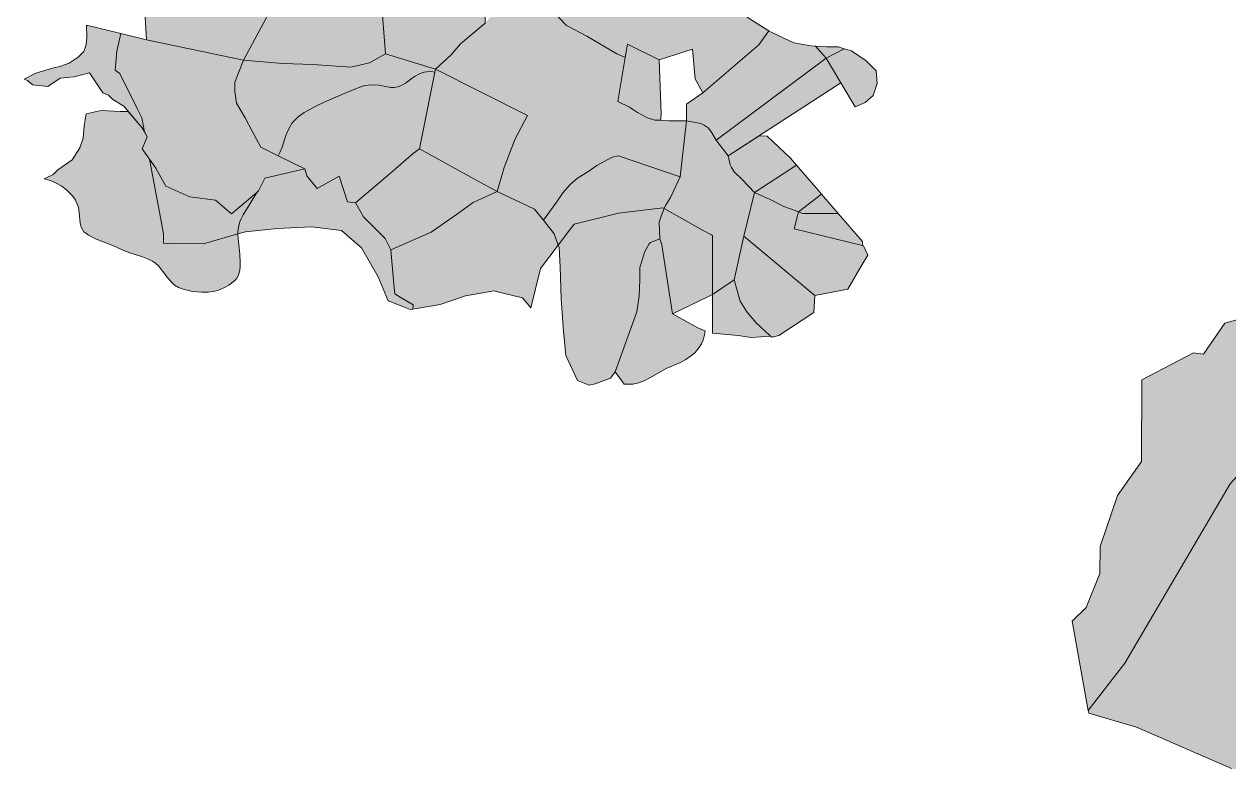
# Model space of a CAD drawing. Header units: metres. Extents: x 541853 to 549675, y 1832829 to 1845715.
# Drawn here: x 546529 to 547910, y 1837192 to 1838062 of the extents above; entities that cross this region are included whole.
import ezdxf

# ---------------------------------------------------------------- set-up
doc = ezdxf.new("R2010")
doc.units = ezdxf.units.M
doc.header["$MEASUREMENT"] = 0
doc.layers.add('1', color=7, linetype='Continuous', lineweight=0)

msp = doc.modelspace()

# ---------------------------------------------------------------- hatches: boundary and pattern name
at = {"layer": '1', "linetype": 'Continuous', "lineweight": 0}
for color, points in [(31, [(546780.21, 1838020.5), (546669, 1838044.005), (546665.94, 1838096.025), (546672.15, 1838102.37), (546702.57, 1838129.415), (546703.26, 1838130.045), (546729.57, 1838147.805), (546732.39, 1838149.71), (546769.29, 1838173.245), (546798.36, 1838186.835), (546833.22, 1838198.295), (546875.76, 1838205.555), (546892.05, 1838212.575), (546912, 1838176.995), (546869.82, 1838167.665), (546838.71, 1838152.05), (546819.09, 1838093.1)]), (43, [(547307.01, 1837983), (547298.01, 1837999.005), (547295.01, 1838032.995), (547257, 1838020.995), (547220.49, 1838039.025), (547217.91, 1838023.665), (547208.37, 1838027.97), (547173.78, 1838048.13), (547150.71, 1838060.325), (547123.89, 1838088.285), (547100.91, 1838114.31), (547097.1, 1838123.28), (547100.97, 1838128.665), (547115.43, 1838153.505), (547125.78, 1838173.53), (547128.99, 1838188.995), (547135.56, 1838189.265), (547138.92, 1838186.34), (547163.19, 1838168.7), (547169.97, 1838163.21), (547178.64, 1838155.605), (547183.92, 1838151.6), (547188.03, 1838148.975), (547192.44, 1838146.89), (547196.01, 1838145.735), (547201.35, 1838144.85), (547203.54, 1838144.715), (547210.56, 1838145.21), (547216.17, 1838146.665), (547219.98, 1838148.285), (547223.04, 1838150.04), (547225.41, 1838151.795), (547232.88, 1838158.86), (547237.35, 1838162.49), (547237.59, 1838156.865), (547251.93, 1838142.285), (547265.49, 1838128.035), (547274.28, 1838108.19), (547328.1, 1838087.01), (547328.61, 1838086.575), (547331.67, 1838083.38), (547333.35, 1838080.905), (547334.25, 1838078.355), (547346.46, 1838076.675), (547357.83, 1838069.835), (547370.34, 1838061.885), (547382.73, 1838054.01), (547371, 1838038.005)]), (43, [(546903.18, 1838012.475), (546859.95, 1838015.58), (546825.27, 1838016.645), (546780.21, 1838020.5), (546819.09, 1838093.1), (546838.71, 1838152.05), (546869.82, 1838167.665), (546912, 1838176.995), (546936.99, 1838107.005), (546942.99, 1838028), (546924.6, 1838017.695)]), (43, [(547000.44, 1838010.345), (546942.99, 1838028), (546936.99, 1838107.005), (547001.94, 1838131.05), (547014.96, 1838125.695), (547056.78, 1838124.36), (547057.17, 1838063.145), (547029.18, 1838039.175), (547018.29, 1838026.875)]), (43, [(547124.19, 1837837.095), (547113.99, 1837849.995), (547071, 1837870.005), (547079.07, 1837897.485), (547085.19, 1837913.565), (547091.73, 1837930.365), (547106.01, 1837957.005), (547000.44, 1838010.345), (547018.29, 1838026.875), (547029.18, 1838039.175), (547057.17, 1838063.145), (547062.6, 1838069.265), (547079.58, 1838098.98), (547097.1, 1838123.28), (547100.91, 1838114.31), (547123.89, 1838088.285), (547150.71, 1838060.325), (547173.78, 1838048.13), (547208.37, 1838027.97), (547217.91, 1838023.665), (547209.48, 1837973.355), (547222.65, 1837966.59), (547231.89, 1837960.695), (547243.41, 1837954.545), (547251.9, 1837951.86), (547258.53, 1837951.965), (547268.01, 1837951.005), (547287.99, 1837951.005), (547281, 1837887), (547210.08, 1837911.09), (547202.97, 1837909.38), (547185.3, 1837899.975), (547175.07, 1837892.565), (547163.1, 1837885.44), (547154.85, 1837878.045), (547146.3, 1837868.625), (547140.33, 1837859.52)]), (43, [(546666.69, 1837938.435), (546664.08, 1837943.085), (546643.08, 1837967.745), (546630.48, 1837975.605), (546625.53, 1837980.57), (546619.05, 1837983.255), (546603.9, 1838006.175), (546586.2, 1838001.54), (546570.21, 1838000.025), (546555.78, 1837990.23), (546538.23, 1837992.27), (546532.53, 1837997.31), (546528.75, 1837998.645), (546542.16, 1838005.53), (546561.21, 1838011.23), (546570.87, 1838013.81), (546580.44, 1838017.125), (546590.88, 1838024.04), (546597.12, 1838030.655), (546598.29, 1838033.775), (546600.09, 1838038.545), (546600.57, 1838047.08), (546600.12, 1838060.655), (546639.63, 1838051.115), (546635.01, 1838030.865), (546633.21, 1838008.98), (546638.4, 1838005.395), (546658.77, 1837964.385), (546663.69, 1837954.515)]), (43, [(547322.01, 1837929), (547316.13, 1837939.065), (547313.16, 1837943.025), (547308.24, 1837945.995), (547304.76, 1837947.975), (547287.99, 1837951.005), (547287.99, 1837969.995), (547307.01, 1837983), (547371, 1838038.005), (547382.73, 1838054.01), (547382.85, 1838053.935), (547399.89, 1838045.97), (547411.26, 1838040.285), (547430.61, 1838036.865), (547436.13, 1838036.535), (547448.16, 1838022.765)]), (53, [(547251.9, 1837951.86), (547243.41, 1837954.545), (547231.89, 1837960.695), (547222.65, 1837966.59), (547209.48, 1837973.355), (547217.91, 1838023.665), (547220.49, 1838039.025), (547257, 1838020.995), (547259.01, 1837959), (547258.56, 1837953.57), (547258.53, 1837951.965)]), (43, [(547448.16, 1838022.765), (547436.13, 1838036.535), (547448.79, 1838035.74), (547462.44, 1838035.74), (547468.89, 1838033.745)]), (53, [(546819.93, 1837911.135), (546800.19, 1837920.795), (546790.2, 1837939.215), (546782.31, 1837954.485), (546772.32, 1837971.33), (546770.19, 1837984.485), (546770.19, 1837995.555), (546780.21, 1838020.5), (546825.27, 1838016.645), (546859.95, 1838015.58), (546903.18, 1838012.475), (546924.6, 1838017.695), (546942.99, 1838028), (547000.44, 1838010.345), (546999.72, 1838006.835), (546995.37, 1838007.48), (546990.63, 1838007.375), (546987.48, 1838006.835), (546983.91, 1838005.725), (546981.42, 1838004.705), (546977.16, 1838002.425), (546973.62, 1838000.085), (546965.97, 1837994.385), (546962.7, 1837992.345), (546958.8, 1837990.575), (546955.14, 1837989.615), (546952.8, 1837989.33), (546949.02, 1837989.405), (546935.85, 1837991.91), (546929.37, 1837992.495), (546923.19, 1837992.12), (546919.32, 1837991.385), (546915.57, 1837990.29), (546895.62, 1837982.355), (546886.17, 1837978.365), (546872.67, 1837972.305), (546863.16, 1837967.715), (546856.32, 1837964.145), (546850.02, 1837960.53), (546843.12, 1837955.67), (546839.37, 1837952.355), (546837.09, 1837949.865), (546835.41, 1837947.555), (546833.28, 1837943.895), (546831.12, 1837939.575), (546828.93, 1837934.205), (546824.79, 1837920.915), (546822.09, 1837914.855)]), (43, [(547335.99, 1837911), (547322.01, 1837929), (547448.16, 1838022.765), (547465.11, 1837994.625)]), (43, [(547481.61, 1837967.22), (547465.11, 1837994.625), (547448.16, 1838022.765), (547468.89, 1838033.745), (547477.23, 1838031.195), (547494.27, 1838019.825), (547505.64, 1838008.455), (547506.78, 1837993.665), (547502.22, 1837980.03), (547493.13, 1837972.065)]), (53, [(546908.58, 1837857.135), (546899.55, 1837858.29), (546889.83, 1837887.48), (546864.87, 1837873.59), (546852.99, 1837887.945), (546850.71, 1837896.105), (546819.93, 1837911.135), (546822.09, 1837914.855), (546824.79, 1837920.915), (546828.93, 1837934.205), (546831.12, 1837939.575), (546833.28, 1837943.895), (546835.41, 1837947.555), (546837.09, 1837949.865), (546839.37, 1837952.355), (546843.12, 1837955.67), (546850.02, 1837960.53), (546856.32, 1837964.145), (546863.16, 1837967.715), (546872.67, 1837972.305), (546886.17, 1837978.365), (546895.62, 1837982.355), (546915.57, 1837990.29), (546919.32, 1837991.385), (546923.19, 1837992.12), (546929.37, 1837992.495), (546935.85, 1837991.91), (546949.02, 1837989.405), (546952.8, 1837989.33), (546955.14, 1837989.615), (546958.8, 1837990.575), (546962.7, 1837992.345), (546965.97, 1837994.385), (546973.62, 1838000.085), (546977.16, 1838002.425), (546981.42, 1838004.705), (546983.91, 1838005.725), (546987.48, 1838006.835), (546990.63, 1838007.375), (546995.37, 1838007.48), (546999.72, 1838006.835), (546982.11, 1837919.025), (546975.03, 1837914.15), (546948.9, 1837891.11)]), (53, [(547071, 1837870.005), (547048.5, 1837882.395), (546982.11, 1837919.025), (546999.72, 1838006.835), (547000.44, 1838010.345), (547106.01, 1837957.005), (547091.73, 1837930.365), (547085.19, 1837913.565), (547079.07, 1837897.485)]), (43, [(546648.18, 1837961.745), (546643.08, 1837967.745), (546648.21, 1837961.745)]), (43, [(546732.99, 1837754.715), (546726.87, 1837755.045), (546720.24, 1837755.945), (546715.8, 1837756.845), (546711.03, 1837758.15), (546705.72, 1837760.19), (546701.34, 1837762.8), (546697.8, 1837765.995), (546692.76, 1837771.785), (546682.68, 1837784.79), (546679.71, 1837787.595), (546675.78, 1837790.265), (546670.38, 1837792.935), (546664.53, 1837795.305), (546649.89, 1837799.925), (546643.89, 1837802.07), (546631.29, 1837807.815), (546610.47, 1837815.945), (546602.46, 1837819.995), (546599.34, 1837822.155), (546597.42, 1837824.03), (546595.59, 1837826.46), (546594.27, 1837829.13), (546593.19, 1837833.765), (546591.93, 1837846.005), (546590.94, 1837851.735), (546590.4, 1837853.805), (546587.76, 1837860.195), (546586.65, 1837861.965), (546583.08, 1837866.405), (546579, 1837870.545), (546575.34, 1837873.695), (546571.44, 1837876.5), (546566.37, 1837879.275), (546561.63, 1837881.375), (546557.31, 1837882.935), (546551.67, 1837884.435), (546562.08, 1837889.655), (546567.39, 1837894.935), (546583.92, 1837906.185), (546592.53, 1837920.075), (546596.49, 1837931.325), (546597.81, 1837945.215), (546599.79, 1837959.105), (546616.98, 1837963.065), (546638.82, 1837961.745), (546648.18, 1837961.745), (546664.08, 1837943.085), (546669.93, 1837932.645), (546668.46, 1837929.09), (546664.26, 1837918.965), (546679.65, 1837896.825), (546672.6, 1837906.95), (546686.25, 1837834.155), (546688.71, 1837821.015), (546688.68, 1837810.935), (546697.77, 1837810.335), (546734.46, 1837810.245), (546773.82, 1837821.405), (546774, 1837816.125), (546775.95, 1837798.2), (546776.55, 1837788.555), (546776.52, 1837784.505), (546776.04, 1837779.555), (546775.47, 1837776.96), (546774.24, 1837773.57), (546772.74, 1837770.9), (546770.76, 1837768.47), (546766.68, 1837764.93), (546763.35, 1837762.74), (546759.27, 1837760.445), (546754.47, 1837758.195), (546750.48, 1837756.755), (546745.56, 1837755.585), (546739.74, 1837754.895)]), (43, [(546669.93, 1837932.645), (546666.69, 1837938.42)]), (31, [(547317.96, 1837751.985), (547318.05, 1837782.45), (547318.08, 1837800.39), (547318.14, 1837819.5), (547316.79, 1837820.265), (547306.71, 1837825.875), (547262.52, 1837850.58), (547263.93, 1837854.03), (547269.87, 1837863.135), (547281, 1837887), (547287.99, 1837951.005), (547304.76, 1837947.975), (547308.24, 1837945.995), (547313.16, 1837943.025), (547316.13, 1837939.065), (547322.01, 1837929), (547335.99, 1837911), (547338.39, 1837900.71), (547339.62, 1837897.485), (547342.83, 1837892.79), (547352.01, 1837883.895), (547365.99, 1837869), (547353.99, 1837819.005), (547343.01, 1837768.995), (547317.99, 1837752)]), (43, [(547365.99, 1837869), (547352.01, 1837883.895), (547342.83, 1837892.79), (547339.62, 1837897.485), (547338.39, 1837900.71), (547335.99, 1837911), (547371.54, 1837934.01), (547380.54, 1837933.365), (547386.99, 1837927.335), (547407.45, 1837908.255), (547414.35, 1837900.26)]), (31, [(546949.11, 1837803.375), (546942.63, 1837816.365), (546917.88, 1837840.935), (546908.58, 1837857.135), (546948.9, 1837891.11), (546975.03, 1837914.15), (546982.11, 1837919.025), (547048.5, 1837882.395), (547071, 1837870.005), (547043.67, 1837857.645), (547024.38, 1837843.56), (546995.31, 1837823.655)]), (31, [(547141.14, 1837808.625), (547136.43, 1837821.555), (547124.19, 1837837.095), (547140.33, 1837859.52), (547146.3, 1837868.625), (547154.85, 1837878.045), (547163.1, 1837885.44), (547175.07, 1837892.565), (547185.3, 1837899.975), (547202.97, 1837909.38), (547210.08, 1837911.09), (547281, 1837887), (547269.87, 1837863.135), (547263.93, 1837854.03), (547262.52, 1837850.58), (547261.05, 1837851.405), (547210.14, 1837845.165), (547159.23, 1837832.595), (547154.22, 1837825.95)]), (43, [(546734.46, 1837810.245), (546697.77, 1837810.335), (546688.68, 1837810.935), (546688.71, 1837821.015), (546686.25, 1837834.155), (546672.6, 1837906.95), (546679.65, 1837896.825), (546691.2, 1837876.095), (546718.86, 1837863.855), (546748.11, 1837860.075), (546766.47, 1837844.385), (546795.6, 1837868.985), (546787.83, 1837856.385), (546780.06, 1837843.215), (546777.69, 1837838.7), (546776.16, 1837835.175), (546774.48, 1837829.475), (546773.76, 1837822.95), (546773.82, 1837821.405)]), (53, [(547416.45, 1837846.845), (547411.44, 1837848.585), (547399.74, 1837852.935), (547384.14, 1837860.975), (547365.99, 1837869), (547414.35, 1837900.26), (547423.98, 1837889.085), (547426.17, 1837886.535), (547437.06, 1837873.905), (547442.88, 1837867.155)]), (252, [(546971.25, 1837734.735), (546963.54, 1837737.78), (546946.26, 1837744.605), (546934.83, 1837772.16), (546915.75, 1837805.655), (546892.71, 1837825.455), (546858.06, 1837829.565), (546819.45, 1837827.75), (546782.76, 1837823.94), (546773.82, 1837821.405), (546773.76, 1837822.95), (546774.48, 1837829.475), (546776.16, 1837835.175), (546777.69, 1837838.7), (546780.06, 1837843.215), (546787.83, 1837856.385), (546795.6, 1837868.985), (546797.61, 1837870.68), (546804.78, 1837885.215), (546850.71, 1837896.105), (546852.99, 1837887.945), (546864.87, 1837873.59), (546889.83, 1837887.48), (546899.55, 1837858.29), (546908.58, 1837857.135), (546917.88, 1837840.935), (546942.63, 1837816.365), (546949.11, 1837803.375), (546952.62, 1837763.745), (546953.61, 1837752.645), (546959.94, 1837748.925), (546974.85, 1837740.195), (546974.61, 1837735.305)]), (53, [(546974.61, 1837735.305), (546974.85, 1837740.195), (546959.94, 1837748.925), (546953.61, 1837752.645), (546952.62, 1837763.745), (546949.11, 1837803.375), (546995.31, 1837823.655), (547024.38, 1837843.56), (547043.67, 1837857.645), (547071, 1837870.005), (547113.99, 1837849.995), (547124.19, 1837837.095), (547136.43, 1837821.555), (547141.14, 1837808.625), (547120.92, 1837781.865), (547109.52, 1837736.79), (547100.22, 1837748.325), (547071.57, 1837755.225), (547067.58, 1837756.185), (547034.85, 1837750.335), (547005.93, 1837740.57)]), (31, [(547435.35, 1837750.935), (547353.99, 1837819.005), (547365.99, 1837869), (547384.14, 1837860.975), (547399.74, 1837852.935), (547411.44, 1837848.585), (547416.45, 1837846.845), (547411.44, 1837827.315), (547489.8, 1837808.295), (547491, 1837807.995), (547496.01, 1837797), (547489.74, 1837786.365), (547473, 1837758)]), (252, [(547421.64, 1837845.03), (547416.45, 1837846.845), (547442.88, 1837867.155), (547461.96, 1837845.03)]), (31, [(547176.51, 1837648.005), (547163.1, 1837653.63), (547149.99, 1837681.995), (547146.99, 1837709.655), (547144.53, 1837746.945), (547143.48, 1837783.2), (547142.07, 1837806.075), (547141.14, 1837808.625), (547154.22, 1837825.95), (547159.23, 1837832.595), (547210.14, 1837845.165), (547261.05, 1837851.405), (547262.52, 1837850.58), (547259.37, 1837842.825), (547256.91, 1837835.13), (547257.48, 1837816.005), (547246.8, 1837811.505), (547245.33, 1837809.93), (547240.53, 1837801.17), (547234.77, 1837782.825), (547234.77, 1837768.755), (547233.75, 1837750.65), (547231.26, 1837732.05), (547206.27, 1837663.365), (547201.02, 1837656.18), (547183.44, 1837649.685)]), (31, [(547272, 1837729.995), (547260, 1837809), (547257.48, 1837816.005), (547256.91, 1837835.13), (547259.37, 1837842.825), (547262.52, 1837850.58), (547306.71, 1837825.875), (547316.79, 1837820.265), (547318.14, 1837819.5), (547318.08, 1837800.39), (547318.05, 1837782.45), (547317.96, 1837751.985), (547313.49, 1837749.855)]), (43, [(547489.8, 1837808.295), (547411.44, 1837827.315), (547416.45, 1837846.845), (547421.64, 1837845.03), (547461.96, 1837845.03), (547489.8, 1837812.735)]), (43, [(547220.97, 1837649.13), (547216.86, 1837649.46), (547206.27, 1837663.365), (547231.26, 1837732.05), (547233.75, 1837750.65), (547234.77, 1837768.755), (547234.77, 1837782.825), (547240.53, 1837801.17), (547245.33, 1837809.93), (547246.8, 1837811.505), (547257.48, 1837816.005), (547260, 1837809), (547272, 1837729.995), (547301.01, 1837714.005), (547309.74, 1837710.255), (547308.99, 1837705.83), (547307.22, 1837699.545), (547305.39, 1837695.45), (547302.48, 1837690.86), (547298.19, 1837685.76), (547293.84, 1837681.965), (547287.51, 1837677.75), (547281.12, 1837674.27), (547265.04, 1837667.19), (547246.95, 1837657.005), (547239.54, 1837653.075), (547233.57, 1837650.735), (547226.82, 1837649.295)]), (43, [(547386.21, 1837702.995), (547384.65, 1837704.195), (547383.66, 1837704.96), (547368.15, 1837719.645), (547357.41, 1837732.08), (547349.79, 1837744.515), (547343.01, 1837768.995), (547353.99, 1837819.005), (547435.35, 1837750.935), (547434.059, 1837731.419), (547394.1, 1837704.96)]), (252, [(548029.89, 1837192.395), (547912.89, 1837208.745), (547803.93, 1837256.265), (547749.39, 1837272.225), (547748.85, 1837275.225), (547790.76, 1837329.495), (547911.51, 1837534.92), (548049.27, 1837686.3), (548109.63, 1837786.455), (548125.05, 1837811.985), (548128.11, 1837817.07), (548140.41, 1837798.185), (548141.25, 1837796.61), (548157.69, 1837766.355), (548177.67, 1837726.335), (548178.57, 1837719.975), (548184.48, 1837644.765), (548143.83, 1837587.84), (548148.84, 1837492.185), (548148.75, 1837476.945), (548148.57, 1837449.24), (548148.42, 1837425.825), (548147.94, 1837347.78), (548159.4, 1837304.775), (548159.22, 1837277.46), (548131.74, 1837254.225), (548068.95, 1837199.955)]), (252, [(547748.85, 1837275.225), (547730.52, 1837377.72), (547746.24, 1837393.215), (547762.11, 1837432.155), (547762.29, 1837463.37), (547782.15, 1837521.795), (547809.72, 1837560.66), (547810.32, 1837654.305), (547869.39, 1837685.355), (547871.61, 1837684.92), (547881.03, 1837683.54), (547905.21, 1837719.06), (547988.73, 1837742.925), (548109.63, 1837786.455), (548049.27, 1837686.3), (547911.51, 1837534.92), (547790.76, 1837329.495)]), (43, [(547362.24, 1837702.635), (547347.57, 1837705.02), (547317.81, 1837707.735), (547317.96, 1837751.985), (547317.99, 1837752), (547343.01, 1837768.995), (547349.79, 1837744.515), (547357.41, 1837732.08), (547368.15, 1837719.645), (547383.66, 1837704.96), (547384.65, 1837704.195)])]:
    msp.add_hatch(color=color, dxfattribs=at).paths.add_polyline_path(points)
h = msp.add_hatch(dxfattribs=at)
h.set_pattern_fill('ANSI33', color=188, scale=10, style=0)
h.paths.add_polyline_path([(546766.47, 1837844.385), (546748.11, 1837860.075), (546718.86, 1837863.855), (546691.2, 1837876.095), (546679.65, 1837896.825), (546664.26, 1837918.965), (546668.46, 1837929.09), (546669.93, 1837932.645), (546666.69, 1837938.42), (546663.69, 1837954.515), (546658.77, 1837964.385), (546638.4, 1838005.395), (546633.21, 1838008.98), (546635.01, 1838030.865), (546639.63, 1838051.115), (546669, 1838044.005), (546780.21, 1838020.5), (546770.19, 1837995.555), (546770.19, 1837984.485), (546772.32, 1837971.33), (546782.31, 1837954.485), (546790.2, 1837939.215), (546800.19, 1837920.795), (546819.93, 1837911.135), (546850.71, 1837896.105), (546804.78, 1837885.215), (546797.61, 1837870.68), (546795.6, 1837868.985)])

# ---------------------------------------------------------------- linework, layer by layer
at = {"layer": '1', "color": 7, "linetype": 'Continuous', "lineweight": 0, "flags": 128}
for points in [[(546665.94, 1838096.025), (546672.15, 1838102.37), (546702.57, 1838129.415), (546703.26, 1838130.045), (546729.57, 1838147.805), (546732.39, 1838149.71), (546769.29, 1838173.245), (546798.36, 1838186.835), (546833.22, 1838198.295), (546875.76, 1838205.555), (546892.05, 1838212.575), (546912, 1838176.995), (546869.82, 1838167.665), (546838.71, 1838152.05), (546819.09, 1838093.1), (546780.21, 1838020.5), (546669, 1838044.005), (546665.94, 1838096.025)], [(546780.21, 1838020.5), (546819.09, 1838093.1), (546838.71, 1838152.05), (546869.82, 1838167.665), (546912, 1838176.995), (546936.99, 1838107.005), (546942.99, 1838028), (546924.6, 1838017.695), (546903.18, 1838012.475), (546859.95, 1838015.58), (546825.27, 1838016.645), (546780.21, 1838020.5)], [(546936.99, 1838107.005), (547001.94, 1838131.05), (547014.96, 1838125.695), (547056.78, 1838124.36), (547057.17, 1838063.145), (547029.18, 1838039.175), (547018.29, 1838026.875), (547000.44, 1838010.345), (546942.99, 1838028), (546936.99, 1838107.005)], [(546666.69, 1837938.435), (546664.08, 1837943.085), (546643.08, 1837967.745), (546630.48, 1837975.605), (546625.53, 1837980.57), (546619.05, 1837983.255), (546603.9, 1838006.175), (546586.2, 1838001.54), (546570.21, 1838000.025), (546555.78, 1837990.23), (546538.23, 1837992.27), (546532.53, 1837997.31), (546528.75, 1837998.645), (546542.16, 1838005.53), (546561.21, 1838011.23), (546570.87, 1838013.81), (546580.44, 1838017.125), (546590.88, 1838024.04), (546597.12, 1838030.655), (546598.29, 1838033.775), (546600.09, 1838038.545), (546600.57, 1838047.08), (546600.12, 1838060.655), (546639.63, 1838051.115), (546635.01, 1838030.865), (546633.21, 1838008.98), (546638.4, 1838005.395), (546658.77, 1837964.385), (546663.69, 1837954.515), (546666.69, 1837938.435)], [(546639.63, 1838051.115), (546669, 1838044.005), (546780.21, 1838020.5), (546770.19, 1837995.555), (546770.19, 1837984.485), (546772.32, 1837971.33), (546782.31, 1837954.485), (546790.2, 1837939.215), (546800.19, 1837920.795), (546819.93, 1837911.135), (546850.71, 1837896.105), (546804.78, 1837885.215), (546797.61, 1837870.68), (546795.6, 1837868.985), (546766.47, 1837844.385), (546748.11, 1837860.075), (546718.86, 1837863.855), (546691.2, 1837876.095), (546679.65, 1837896.825), (546664.26, 1837918.965), (546668.46, 1837929.09), (546669.93, 1837932.645), (546666.69, 1837938.42), (546663.69, 1837954.515), (546658.77, 1837964.385), (546638.4, 1838005.395), (546633.21, 1838008.98), (546635.01, 1838030.865), (546639.63, 1838051.115)], [(547287.99, 1837951.005), (547287.99, 1837969.995), (547307.01, 1837983), (547371, 1838038.005), (547382.73, 1838054.01), (547382.85, 1838053.935), (547399.89, 1838045.97), (547411.26, 1838040.285), (547430.61, 1838036.865), (547436.13, 1838036.535), (547448.16, 1838022.765), (547322.01, 1837929), (547316.13, 1837939.065), (547313.16, 1837943.025), (547308.24, 1837945.995), (547304.76, 1837947.975), (547287.99, 1837951.005)], [(547217.91, 1838023.665), (547220.49, 1838039.025), (547257, 1838020.995), (547259.01, 1837959), (547258.56, 1837953.57), (547258.53, 1837951.965), (547251.9, 1837951.86), (547243.41, 1837954.545), (547231.89, 1837960.695), (547222.65, 1837966.59), (547209.48, 1837973.355), (547217.91, 1838023.665)], [(547436.13, 1838036.535), (547448.79, 1838035.74), (547462.44, 1838035.74), (547468.89, 1838033.745), (547448.16, 1838022.765), (547436.13, 1838036.535)], [(546780.21, 1838020.5), (546825.27, 1838016.645), (546859.95, 1838015.58), (546903.18, 1838012.475), (546924.6, 1838017.695), (546942.99, 1838028), (547000.44, 1838010.345), (546999.72, 1838006.835), (546995.37, 1838007.48), (546990.63, 1838007.375), (546987.48, 1838006.835), (546983.91, 1838005.725), (546981.42, 1838004.705), (546977.16, 1838002.425), (546973.62, 1838000.085), (546965.97, 1837994.385), (546962.7, 1837992.345), (546958.8, 1837990.575), (546955.14, 1837989.615), (546952.8, 1837989.33), (546949.02, 1837989.405), (546935.85, 1837991.91), (546929.37, 1837992.495), (546923.19, 1837992.12), (546919.32, 1837991.385), (546915.57, 1837990.29), (546895.62, 1837982.355), (546886.17, 1837978.365), (546872.67, 1837972.305), (546863.16, 1837967.715), (546856.32, 1837964.145), (546850.02, 1837960.53), (546843.12, 1837955.67), (546839.37, 1837952.355), (546837.09, 1837949.865), (546835.41, 1837947.555), (546833.28, 1837943.895), (546831.12, 1837939.575), (546828.93, 1837934.205), (546824.79, 1837920.915), (546822.09, 1837914.855), (546819.93, 1837911.135), (546800.19, 1837920.795), (546790.2, 1837939.215), (546782.31, 1837954.485), (546772.32, 1837971.33), (546770.19, 1837984.485), (546770.19, 1837995.555), (546780.21, 1838020.5)], [(547322.01, 1837929), (547448.16, 1838022.765), (547465.11, 1837994.625), (547335.99, 1837911), (547322.01, 1837929)], [(547448.16, 1838022.765), (547468.89, 1838033.745), (547477.23, 1838031.195), (547494.27, 1838019.825), (547505.64, 1838008.455), (547506.78, 1837993.665), (547502.22, 1837980.03), (547493.13, 1837972.065), (547481.61, 1837967.22), (547465.11, 1837994.625), (547448.16, 1838022.765)], [(546819.93, 1837911.135), (546822.09, 1837914.855), (546824.79, 1837920.915), (546828.93, 1837934.205), (546831.12, 1837939.575), (546833.28, 1837943.895), (546835.41, 1837947.555), (546837.09, 1837949.865), (546839.37, 1837952.355), (546843.12, 1837955.67), (546850.02, 1837960.53), (546856.32, 1837964.145), (546863.16, 1837967.715), (546872.67, 1837972.305), (546886.17, 1837978.365), (546895.62, 1837982.355), (546915.57, 1837990.29), (546919.32, 1837991.385), (546923.19, 1837992.12), (546929.37, 1837992.495), (546935.85, 1837991.91), (546949.02, 1837989.405), (546952.8, 1837989.33), (546955.14, 1837989.615), (546958.8, 1837990.575), (546962.7, 1837992.345), (546965.97, 1837994.385), (546973.62, 1838000.085), (546977.16, 1838002.425), (546981.42, 1838004.705), (546983.91, 1838005.725), (546987.48, 1838006.835), (546990.63, 1838007.375), (546995.37, 1838007.48), (546999.72, 1838006.835), (546982.11, 1837919.025), (546975.03, 1837914.15), (546948.9, 1837891.11), (546908.58, 1837857.135), (546899.55, 1837858.29), (546889.83, 1837887.48), (546864.87, 1837873.59), (546852.99, 1837887.945), (546850.71, 1837896.105), (546819.93, 1837911.135)], [(546982.11, 1837919.025), (546999.72, 1838006.835), (547000.44, 1838010.345), (547106.01, 1837957.005), (547091.73, 1837930.365), (547085.19, 1837913.565), (547079.07, 1837897.485), (547071, 1837870.005), (547048.5, 1837882.395), (546982.11, 1837919.025)], [(546648.18, 1837961.745), (546643.08, 1837967.745), (546648.21, 1837961.745), (546648.18, 1837961.745)], [(546551.67, 1837884.435), (546562.08, 1837889.655), (546567.39, 1837894.935), (546583.92, 1837906.185), (546592.53, 1837920.075), (546596.49, 1837931.325), (546597.81, 1837945.215), (546599.79, 1837959.105), (546616.98, 1837963.065), (546638.82, 1837961.745), (546648.18, 1837961.745), (546664.08, 1837943.085), (546669.93, 1837932.645), (546668.46, 1837929.09), (546664.26, 1837918.965), (546679.65, 1837896.825), (546672.6, 1837906.95), (546686.25, 1837834.155), (546688.71, 1837821.015), (546688.68, 1837810.935), (546697.77, 1837810.335), (546734.46, 1837810.245), (546773.82, 1837821.405), (546774, 1837816.125), (546775.95, 1837798.2), (546776.55, 1837788.555), (546776.52, 1837784.505), (546776.04, 1837779.555), (546775.47, 1837776.96), (546774.24, 1837773.57), (546772.74, 1837770.9), (546770.76, 1837768.47), (546766.68, 1837764.93), (546763.35, 1837762.74), (546759.27, 1837760.445), (546754.47, 1837758.195), (546750.48, 1837756.755), (546745.56, 1837755.585), (546739.74, 1837754.895), (546732.99, 1837754.715), (546726.87, 1837755.045), (546720.24, 1837755.945), (546715.8, 1837756.845), (546711.03, 1837758.15), (546705.72, 1837760.19), (546701.34, 1837762.8), (546697.8, 1837765.995), (546692.76, 1837771.785), (546682.68, 1837784.79), (546679.71, 1837787.595), (546675.78, 1837790.265), (546670.38, 1837792.935), (546664.53, 1837795.305), (546649.89, 1837799.925), (546643.89, 1837802.07), (546631.29, 1837807.815), (546610.47, 1837815.945), (546602.46, 1837819.995), (546599.34, 1837822.155), (546597.42, 1837824.03), (546595.59, 1837826.46), (546594.27, 1837829.13), (546593.19, 1837833.765), (546591.93, 1837846.005), (546590.94, 1837851.735), (546590.4, 1837853.805), (546587.76, 1837860.195), (546586.65, 1837861.965), (546583.08, 1837866.405), (546579, 1837870.545), (546575.34, 1837873.695), (546571.44, 1837876.5), (546566.37, 1837879.275), (546561.63, 1837881.375), (546557.31, 1837882.935), (546551.67, 1837884.435)], [(546666.69, 1837938.435), (546669.93, 1837932.645), (546666.69, 1837938.42), (546666.69, 1837938.435)], [(547262.52, 1837850.58), (547263.93, 1837854.03), (547269.87, 1837863.135), (547281, 1837887), (547287.99, 1837951.005), (547304.76, 1837947.975), (547308.24, 1837945.995), (547313.16, 1837943.025), (547316.13, 1837939.065), (547322.01, 1837929), (547335.99, 1837911), (547338.39, 1837900.71), (547339.62, 1837897.485), (547342.83, 1837892.79), (547352.01, 1837883.895), (547365.99, 1837869), (547353.99, 1837819.005), (547343.01, 1837768.995), (547317.99, 1837752), (547317.96, 1837751.985), (547318.05, 1837782.45), (547318.08, 1837800.39), (547318.14, 1837819.5), (547316.79, 1837820.265), (547306.71, 1837825.875), (547262.52, 1837850.58)], [(547335.99, 1837911), (547371.54, 1837934.01), (547380.54, 1837933.365), (547386.99, 1837927.335), (547407.45, 1837908.255), (547414.35, 1837900.26), (547365.99, 1837869), (547352.01, 1837883.895), (547342.83, 1837892.79), (547339.62, 1837897.485), (547338.39, 1837900.71), (547335.99, 1837911)], [(546908.58, 1837857.135), (546948.9, 1837891.11), (546975.03, 1837914.15), (546982.11, 1837919.025), (547048.5, 1837882.395), (547071, 1837870.005), (547043.67, 1837857.645), (547024.38, 1837843.56), (546995.31, 1837823.655), (546949.11, 1837803.375), (546942.63, 1837816.365), (546917.88, 1837840.935), (546908.58, 1837857.135)], [(547124.19, 1837837.095), (547140.33, 1837859.52), (547146.3, 1837868.625), (547154.85, 1837878.045), (547163.1, 1837885.44), (547175.07, 1837892.565), (547185.3, 1837899.975), (547202.97, 1837909.38), (547210.08, 1837911.09), (547281, 1837887), (547269.87, 1837863.135), (547263.93, 1837854.03), (547262.52, 1837850.58), (547261.05, 1837851.405), (547210.14, 1837845.165), (547159.23, 1837832.595), (547154.22, 1837825.95), (547141.14, 1837808.625), (547136.43, 1837821.555), (547124.19, 1837837.095)], [(546679.65, 1837896.825), (546691.2, 1837876.095), (546718.86, 1837863.855), (546748.11, 1837860.075), (546766.47, 1837844.385), (546795.6, 1837868.985), (546787.83, 1837856.385), (546780.06, 1837843.215), (546777.69, 1837838.7), (546776.16, 1837835.175), (546774.48, 1837829.475), (546773.76, 1837822.95), (546773.82, 1837821.405), (546734.46, 1837810.245), (546697.77, 1837810.335), (546688.68, 1837810.935), (546688.71, 1837821.015), (546686.25, 1837834.155), (546672.6, 1837906.95), (546679.65, 1837896.825)], [(547365.99, 1837869), (547414.35, 1837900.26), (547423.98, 1837889.085), (547426.17, 1837886.535), (547437.06, 1837873.905), (547442.88, 1837867.155), (547416.45, 1837846.845), (547411.44, 1837848.585), (547399.74, 1837852.935), (547384.14, 1837860.975), (547365.99, 1837869)], [(546795.6, 1837868.985), (546797.61, 1837870.68), (546804.78, 1837885.215), (546850.71, 1837896.105), (546852.99, 1837887.945), (546864.87, 1837873.59), (546889.83, 1837887.48), (546899.55, 1837858.29), (546908.58, 1837857.135), (546917.88, 1837840.935), (546942.63, 1837816.365), (546949.11, 1837803.375), (546952.62, 1837763.745), (546953.61, 1837752.645), (546959.94, 1837748.925), (546974.85, 1837740.195), (546974.61, 1837735.305), (546971.25, 1837734.735), (546963.54, 1837737.78), (546946.26, 1837744.605), (546934.83, 1837772.16), (546915.75, 1837805.655), (546892.71, 1837825.455), (546858.06, 1837829.565), (546819.45, 1837827.75), (546782.76, 1837823.94), (546773.82, 1837821.405), (546773.76, 1837822.95), (546774.48, 1837829.475), (546776.16, 1837835.175), (546777.69, 1837838.7), (546780.06, 1837843.215), (546787.83, 1837856.385), (546795.6, 1837868.985)], [(546949.11, 1837803.375), (546995.31, 1837823.655), (547024.38, 1837843.56), (547043.67, 1837857.645), (547071, 1837870.005), (547113.99, 1837849.995), (547124.19, 1837837.095), (547136.43, 1837821.555), (547141.14, 1837808.625), (547120.92, 1837781.865), (547109.52, 1837736.79), (547100.22, 1837748.325), (547071.57, 1837755.225), (547067.58, 1837756.185), (547034.85, 1837750.335), (547005.93, 1837740.57), (546974.61, 1837735.305), (546974.85, 1837740.195), (546959.94, 1837748.925), (546953.61, 1837752.645), (546952.62, 1837763.745), (546949.11, 1837803.375)], [(547353.99, 1837819.005), (547365.99, 1837869), (547384.14, 1837860.975), (547399.74, 1837852.935), (547411.44, 1837848.585), (547416.45, 1837846.845), (547411.44, 1837827.315), (547489.8, 1837808.295), (547491, 1837807.995), (547496.01, 1837797), (547489.74, 1837786.365), (547473, 1837758), (547435.35, 1837750.935), (547353.99, 1837819.005)], [(547416.45, 1837846.845), (547442.88, 1837867.155), (547461.96, 1837845.03), (547421.64, 1837845.03), (547416.45, 1837846.845)], [(547141.14, 1837808.625), (547154.22, 1837825.95), (547159.23, 1837832.595), (547210.14, 1837845.165), (547261.05, 1837851.405), (547262.52, 1837850.58), (547259.37, 1837842.825), (547256.91, 1837835.13), (547257.48, 1837816.005), (547246.8, 1837811.505), (547245.33, 1837809.93), (547240.53, 1837801.17), (547234.77, 1837782.825), (547234.77, 1837768.755), (547233.75, 1837750.65), (547231.26, 1837732.05), (547206.27, 1837663.365), (547201.02, 1837656.18), (547183.44, 1837649.685), (547176.51, 1837648.005), (547163.1, 1837653.63), (547149.99, 1837681.995), (547146.99, 1837709.655), (547144.53, 1837746.945), (547143.48, 1837783.2), (547142.07, 1837806.075), (547141.14, 1837808.625)], [(547262.52, 1837850.58), (547306.71, 1837825.875), (547316.79, 1837820.265), (547318.14, 1837819.5), (547318.08, 1837800.39), (547318.05, 1837782.45), (547317.96, 1837751.985), (547313.49, 1837749.855), (547272, 1837729.995), (547260, 1837809), (547257.48, 1837816.005), (547256.91, 1837835.13), (547259.37, 1837842.825), (547262.52, 1837850.58)], [(547416.45, 1837846.845), (547421.64, 1837845.03), (547461.96, 1837845.03), (547489.8, 1837812.735), (547489.8, 1837808.295), (547411.44, 1837827.315), (547416.45, 1837846.845)], [(547206.27, 1837663.365), (547231.26, 1837732.05), (547233.75, 1837750.65), (547234.77, 1837768.755), (547234.77, 1837782.825), (547240.53, 1837801.17), (547245.33, 1837809.93), (547246.8, 1837811.505), (547257.48, 1837816.005), (547260, 1837809), (547272, 1837729.995), (547301.01, 1837714.005), (547309.74, 1837710.255), (547308.99, 1837705.83), (547307.22, 1837699.545), (547305.39, 1837695.45), (547302.48, 1837690.86), (547298.19, 1837685.76), (547293.84, 1837681.965), (547287.51, 1837677.75), (547281.12, 1837674.27), (547265.04, 1837667.19), (547246.95, 1837657.005), (547239.54, 1837653.075), (547233.57, 1837650.735), (547226.82, 1837649.295), (547220.97, 1837649.13), (547216.86, 1837649.46), (547206.27, 1837663.365)], [(547343.01, 1837768.995), (547353.99, 1837819.005), (547435.35, 1837750.935), (547434.06, 1837731.435), (547434.06, 1837731.42), (547394.1, 1837704.96), (547386.21, 1837702.995), (547384.65, 1837704.195), (547383.66, 1837704.96), (547368.15, 1837719.645), (547357.41, 1837732.08), (547349.79, 1837744.515), (547343.01, 1837768.995)], [(548109.63, 1837786.455), (548049.27, 1837686.3), (547911.51, 1837534.92), (547790.76, 1837329.495), (547748.85, 1837275.225), (547730.52, 1837377.72), (547746.24, 1837393.215), (547762.11, 1837432.155), (547762.29, 1837463.37), (547782.15, 1837521.795), (547809.72, 1837560.66), (547810.32, 1837654.305), (547869.39, 1837685.355), (547871.61, 1837684.92), (547881.03, 1837683.54), (547905.21, 1837719.06), (547988.73, 1837742.925), (548109.63, 1837786.455)], [(547317.96, 1837751.985), (547317.99, 1837752), (547343.01, 1837768.995), (547349.79, 1837744.515), (547357.41, 1837732.08), (547368.15, 1837719.645), (547383.66, 1837704.96), (547384.65, 1837704.195), (547362.24, 1837702.635), (547347.57, 1837705.02), (547317.81, 1837707.735), (547317.96, 1837751.985)]]:
    msp.add_lwpolyline(points, close=True, dxfattribs=at)
for points in [[(547123.89, 1838088.285), (547150.71, 1838060.325), (547173.78, 1838048.13), (547208.37, 1838027.97), (547217.91, 1838023.665), (547209.48, 1837973.355), (547222.65, 1837966.59), (547231.89, 1837960.695), (547243.41, 1837954.545), (547251.9, 1837951.86), (547258.53, 1837951.965), (547268.01, 1837951.005), (547287.99, 1837951.005), (547281, 1837887), (547210.08, 1837911.09), (547202.97, 1837909.38), (547185.3, 1837899.975), (547175.07, 1837892.565), (547163.1, 1837885.44), (547154.85, 1837878.045), (547146.3, 1837868.625), (547140.33, 1837859.52), (547124.19, 1837837.095), (547113.99, 1837849.995), (547071, 1837870.005), (547079.07, 1837897.485), (547085.19, 1837913.565), (547091.73, 1837930.365), (547106.01, 1837957.005), (547000.44, 1838010.345), (547000.44, 1838010.345), (547018.29, 1838026.875), (547029.18, 1838039.175), (547057.17, 1838063.145)], [(547357.83, 1838069.835), (547370.34, 1838061.885), (547382.73, 1838054.01), (547371, 1838038.005), (547307.01, 1837983), (547298.01, 1837999.005), (547295.01, 1838032.995), (547257, 1838020.995), (547220.49, 1838039.025), (547217.91, 1838023.665), (547208.37, 1838027.97), (547173.78, 1838048.13), (547150.71, 1838060.325), (547123.89, 1838088.285)], [(547912.89, 1837208.745), (547803.93, 1837256.265), (547749.39, 1837272.225), (547748.85, 1837275.225), (547748.85, 1837275.225), (547790.76, 1837329.495), (547911.51, 1837534.92)]]:
    msp.add_lwpolyline(points, dxfattribs=at)

doc.saveas('drawing.dxf')
